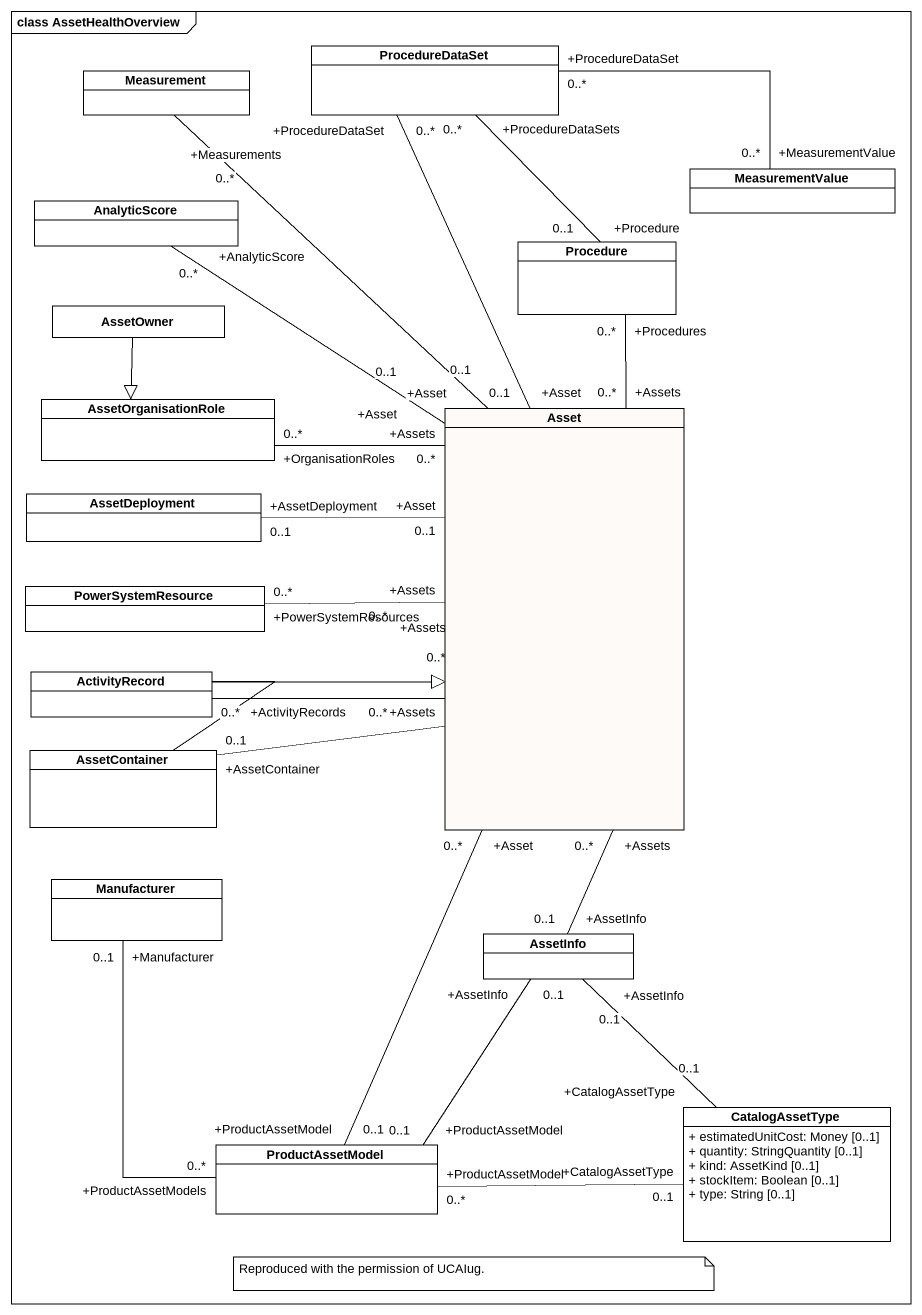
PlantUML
@startuml
mainframe class AssetHealthOverview
hide circle
hide empty members
skinparam classAttributeIconSize 0
class ProcedureDataSet
class Measurement
class AnalyticScore
class MeasurementValue
class Procedure
class AssetOwner
class AssetOrganisationRole
class Asset #FEFAF7
class AssetDeployment
class PowerSystemResource
class ActivityRecord
class AssetContainer
class Manufacturer
class AssetInfo
class CatalogAssetType {
  + estimatedUnitCost: Money [0..1]
  + quantity: StringQuantity [0..1]
  + kind: AssetKind [0..1]
  + stockItem: Boolean [0..1]
  + type: String [0..1]
}
class ProductAssetModel
ProcedureDataSet "+ProcedureDataSet\n0..*" -right- "+MeasurementValue\n0..*" MeasurementValue
ProcedureDataSet "+ProcedureDataSet\n0..*" -- "+Asset\n0..1" Asset
AnalyticScore "+AnalyticScore\n0..*" -- "+Asset\n0..1" Asset
Procedure "+Procedure\n0..1" -up- "+ProcedureDataSets\n0..*" ProcedureDataSet
Procedure "+Procedures\n0..*" -- "+Assets\n0..*" Asset
AssetOwner --|> AssetOrganisationRole
Asset "+Asset\n0..1" -up- "+Measurements\n0..*" Measurement
Asset "+Assets\n0..*" -left- "+OrganisationRoles\n0..*" AssetOrganisationRole
Asset "+Asset\n0..1" -left- "+AssetDeployment\n0..1" AssetDeployment
Asset "+Assets\n0..*" -left- "+PowerSystemResources\n0..*" PowerSystemResource
Asset "+Assets\n0..*" -left- "+ActivityRecords\n0..*" ActivityRecord
Asset "+Assets\n0..*" -left- "+AssetContainer\n0..1" AssetContainer
Asset "+Assets\n0..*" -- "+AssetInfo\n0..1" AssetInfo
Asset "+Asset\n0..*" -- "+ProductAssetModel\n0..1" ProductAssetModel
AssetContainer -right-|> Asset
AssetInfo "+AssetInfo\n0..1" -- "+CatalogAssetType\n0..1" CatalogAssetType
ProductAssetModel "+ProductAssetModels\n0..*" -up- "+Manufacturer\n0..1" Manufacturer
ProductAssetModel "+ProductAssetModel\n0..1" -up- "+AssetInfo\n0..1" AssetInfo
ProductAssetModel "+ProductAssetModel\n0..*" -right- "+CatalogAssetType\n0..1" CatalogAssetType
note as N1
  Reproduced with the permission of UCAIug.
end note
@enduml
